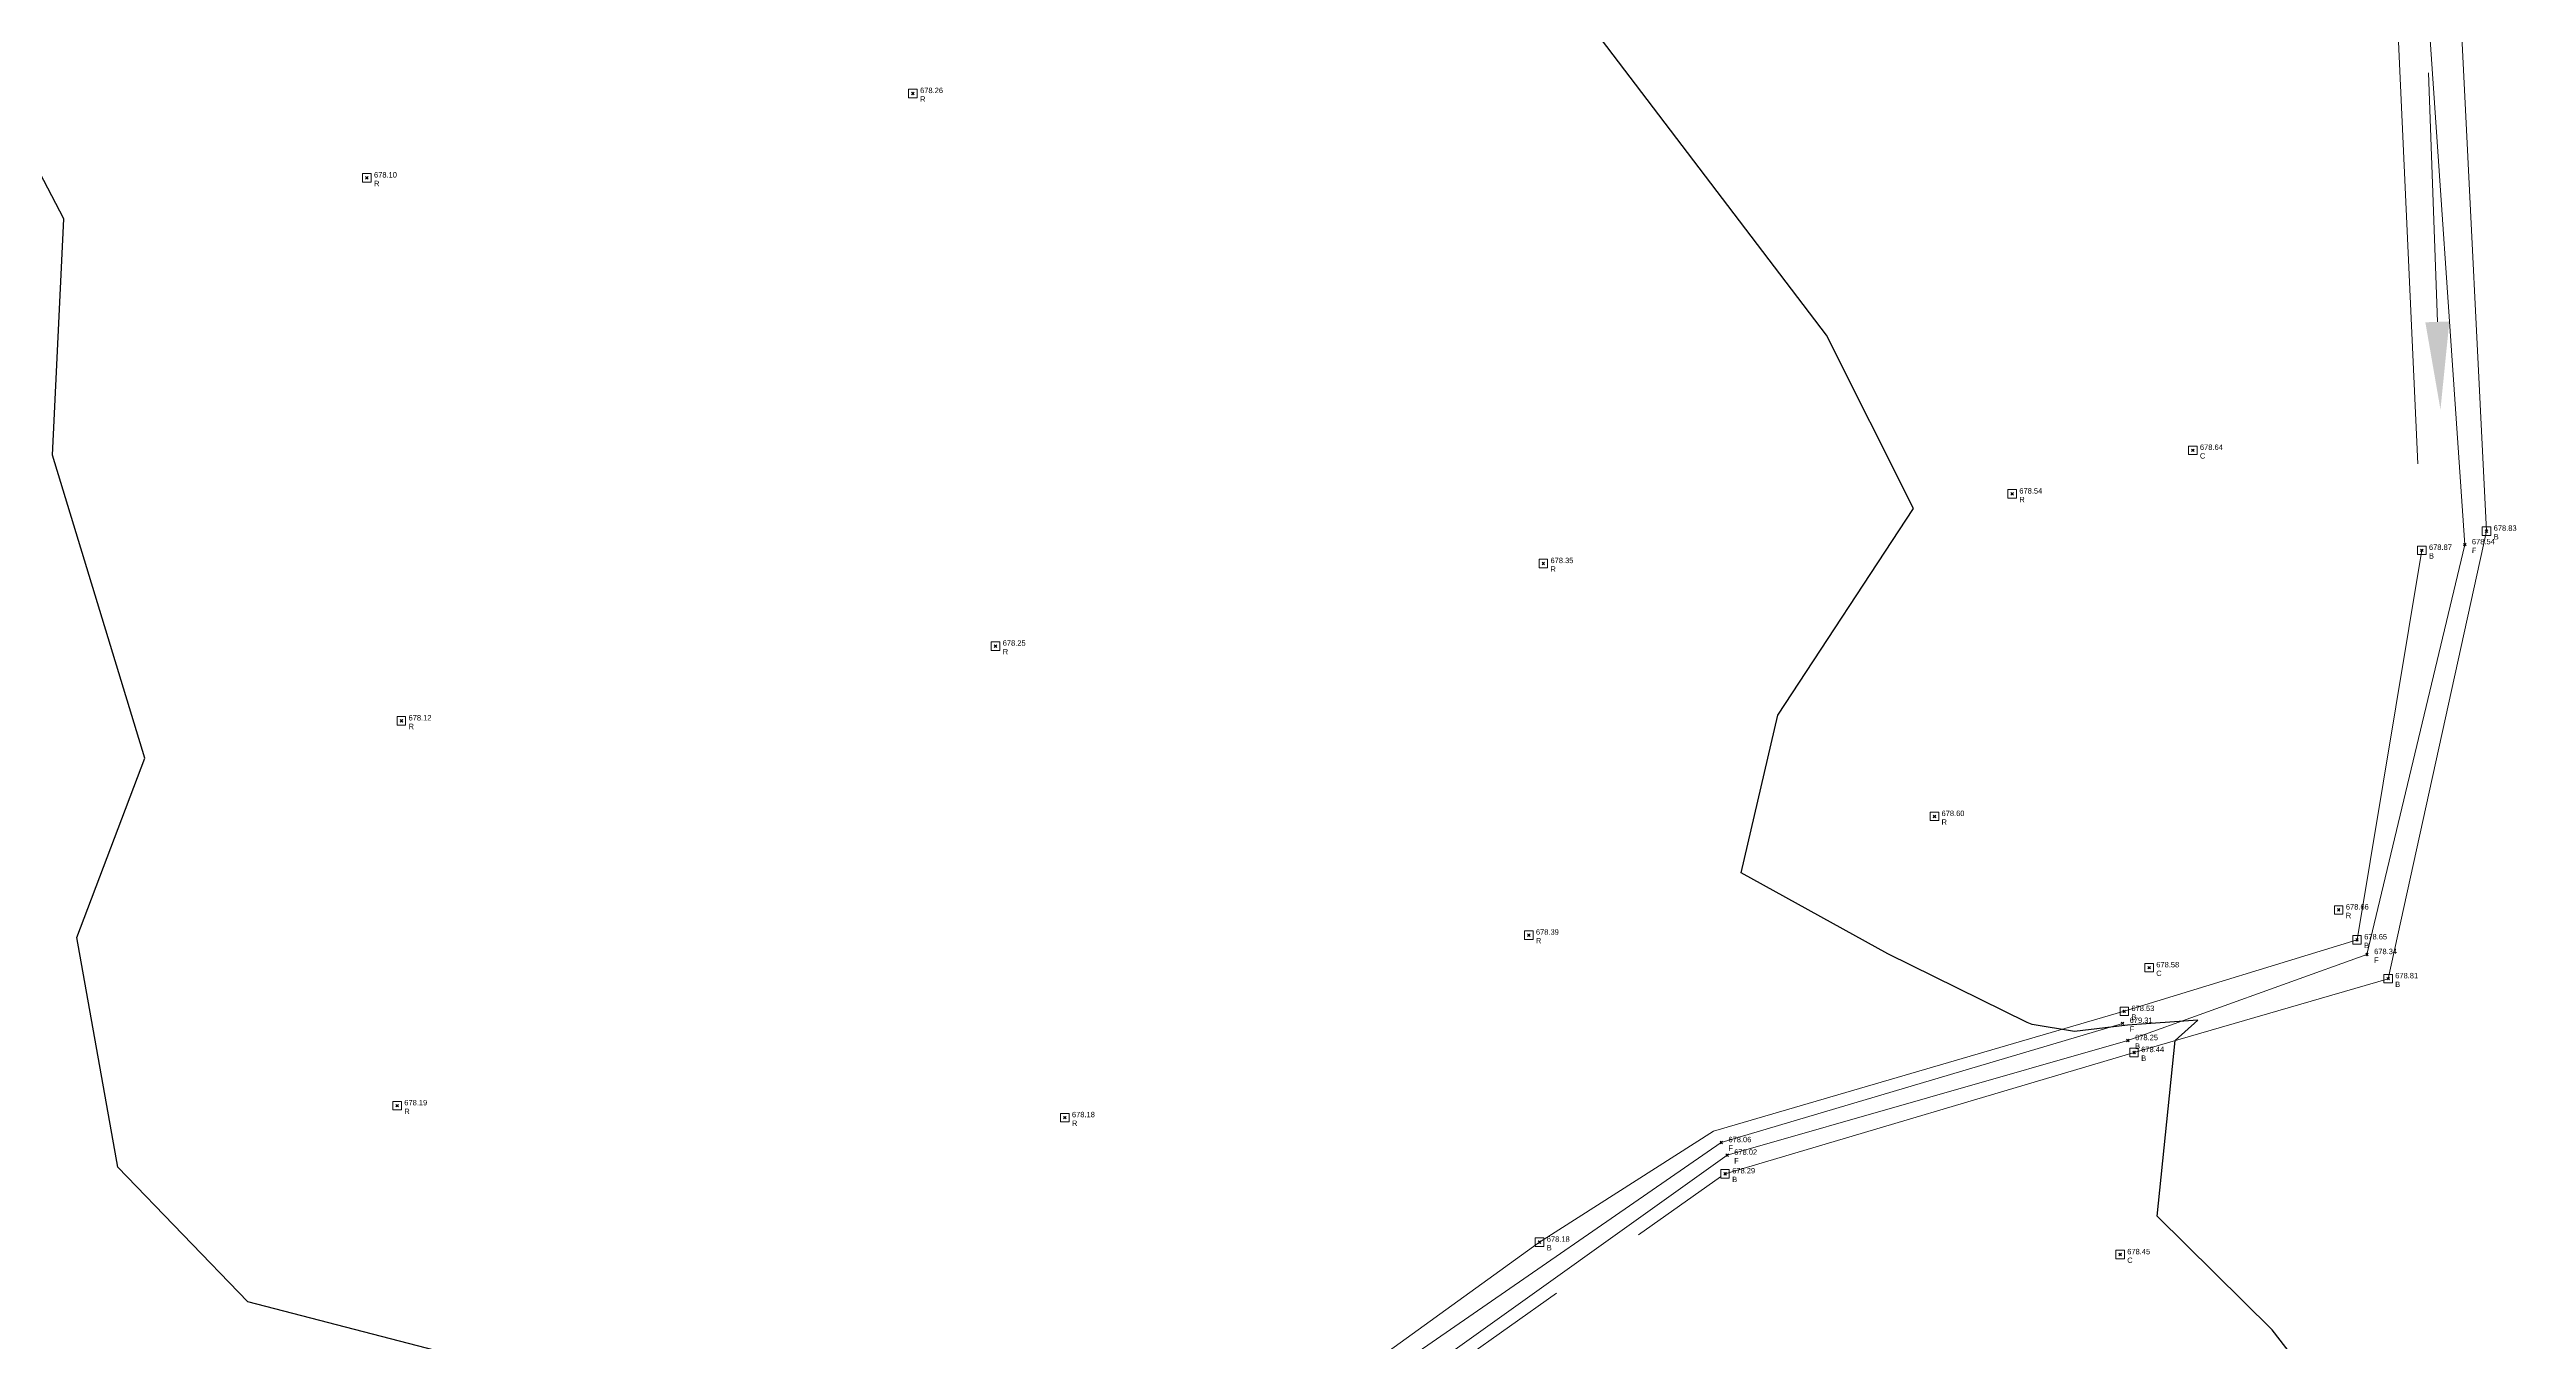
# Model space of a CAD drawing. Extents: x 350769 to 354978, y 6304672 to 6307963.
# Drawn here: x 352503.6 to 352561.6, y 6305539.5 to 6305569.8 of the extents above; entities that cross this region are included whole.
import ezdxf

# ---------------------------------------------------------------- set-up
doc = ezdxf.new("R2010")
doc.units = 0
doc.header["$PDMODE"] = 35
doc.header["$PDSIZE"] = 0.03
doc.linetypes.add('CONTINUOS', pattern=[0])
doc.linetypes.add('PHANTOM', pattern=[23.5, 11.75, -2.35, 2.35, -2.35, 2.35, -2.35])
doc.layers.get('0').update_dxf_attribs({"linetype": 'CONTINUOUS'})
doc.layers.get('Defpoints').update_dxf_attribs({"linetype": 'CONTINUOUS'})
for name, color, linetype in [('02_Geo ext_Acotamiento', 7, 'CONTINUOUS'), ('1-CANAL', 150, 'PHANTOM'), ('3-CANAL_FDO', 4, 'CONTINUOUS'), ('C-TINN', 5, 'CONTINUOUS'), ('C-TOPO-MINR', 8, 'CONTINUOUS'), ('V-NODE DIC 2005', 4, 'CONTINUOUS'), ('V-NODE-TEXT DIC 2005', 2, 'CONTINUOUS')]:
    doc.layers.add(name, color=color, linetype=linetype)
doc.layers.add('0_ASD_TOPOGRAFIA_ELEMENTOS', color=9, linetype='CONTINUOS', lineweight=5, true_color=0xbdbdbd)
doc.styles.add('ROMANS', font='romans.shx', dxfattribs={"width": 0.65})
doc.dimstyles.new('Principal', dxfattribs={"dimscale": 0, "dimtxt": 2, "dimasz": 2, "dimexe": 1, "dimexo": 1, "dimtad": 1, "dimrnd": 0.05, "dimzin": 1, "dimtxsty": 'ROMANS', "dimcen": 2.5, "dimclrt": 2, "dimaunit": 2, "dimadec": 0, "dimazin": 0, "dimtfac": 1, "dimtmove": 0, "dimatfit": 3, "dimfxl": 1, "dimfxlon": 1, "dimarcsym": 0})

# ---------------------------------------------------------------- blocks, each defined once
blk = doc.blocks.new('*D1236')
at = {"layer": '02_Geo ext_Acotamiento', "color": 0, "lineweight": -2, "transparency": 16777216}
blk.add_line((352474.045, 6305972.496), (352473.119, 6305978.179), dxfattribs=at)
at = {"layer": '02_Geo ext_Acotamiento', "color": 0, "transparency": 16777216}
blk.add_solid([(352473.283, 6305978.206), (352472.954, 6305978.153), (352472.958, 6305979.166)], dxfattribs=at)
at = {"layer": 'Defpoints', "color": 0, "transparency": 16777216}
for p in [(352472.958, 6305979.166), (352596.042, 6305224.025)]:
    blk.add_point(p, dxfattribs=at)
at = {"layer": '02_Geo ext_Acotamiento', "color": 2, "transparency": 16777216, "insert": (352474.582, 6305974.845), "char_height": 1, "attachment_point": 5, "rotation": 279.25748, "style": 'ROMANS'}
blk.add_mtext('R765,10', dxfattribs=at)
blk = doc.blocks.new('*U1327')
at = {"color": 0, "linetype": 'ByBlock', "lineweight": -2, "transparency": 16777216}
blk.add_point((0, 0), dxfattribs=at)
blk = doc.blocks.new('*U4308', base_point=(352538.544, 6305541.779))
at = {"layer": 'V-NODE-TEXT DIC 2005', "linetype": 'ByBlock', "char_height": 0.127}
for s, insert, attachment_point in [('678.18', (352538.711, 6305541.85), 4), ('B', (352538.711, 6305541.711), 1)]:
    blk.add_mtext(s, dxfattribs=dict(at, insert=insert, attachment_point=attachment_point))
blk = doc.blocks.new('*U4309', base_point=(352538.544, 6305541.779))
at = {"layer": 'V-NODE-TEXT DIC 2005', "color": 2, "lineweight": -2}
blk.add_blockref('*U4308', (352538.544, 6305541.779), dxfattribs=at)
blk = doc.blocks.new('*U4282', base_point=(352542.882, 6305543.379))
at = {"layer": 'V-NODE-TEXT DIC 2005', "linetype": 'ByBlock', "char_height": 0.127}
for s, insert, attachment_point in [('678.29', (352543.049, 6305543.45), 4), ('B', (352543.049, 6305543.311), 1)]:
    blk.add_mtext(s, dxfattribs=dict(at, insert=insert, attachment_point=attachment_point))
blk = doc.blocks.new('*U4283', base_point=(352542.882, 6305543.379))
at = {"layer": 'V-NODE-TEXT DIC 2005', "color": 2, "lineweight": -2}
blk.add_blockref('*U4282', (352542.882, 6305543.379), dxfattribs=at)
blk = doc.blocks.new('*U4280', base_point=(352552.222, 6305547.181))
at = {"layer": 'V-NODE-TEXT DIC 2005', "linetype": 'ByBlock', "char_height": 0.127}
for s, insert, attachment_point in [('678.53', (352552.389, 6305547.252), 4), ('B', (352552.389, 6305547.113), 1)]:
    blk.add_mtext(s, dxfattribs=dict(at, insert=insert, attachment_point=attachment_point))
blk = doc.blocks.new('*U4281', base_point=(352552.222, 6305547.181))
at = {"layer": 'V-NODE-TEXT DIC 2005', "color": 2, "lineweight": -2}
blk.add_blockref('*U4280', (352552.222, 6305547.181), dxfattribs=at)
blk = doc.blocks.new('*U4278', base_point=(352552.308, 6305546.498))
at = {"layer": 'V-NODE-TEXT DIC 2005', "linetype": 'ByBlock', "char_height": 0.127}
for s, insert, attachment_point in [('678.25', (352552.475, 6305546.569), 4), ('B', (352552.475, 6305546.43), 1)]:
    blk.add_mtext(s, dxfattribs=dict(at, insert=insert, attachment_point=attachment_point))
blk = doc.blocks.new('*U4279', base_point=(352552.308, 6305546.498))
at = {"layer": 'V-NODE-TEXT DIC 2005', "color": 2, "lineweight": -2}
blk.add_blockref('*U4278', (352552.308, 6305546.498), dxfattribs=at)
blk = doc.blocks.new('*U4276', base_point=(352552.451, 6305546.218))
at = {"layer": 'V-NODE-TEXT DIC 2005', "linetype": 'ByBlock', "char_height": 0.127}
for s, insert, attachment_point in [('678.44', (352552.618, 6305546.289), 4), ('B', (352552.618, 6305546.15), 1)]:
    blk.add_mtext(s, dxfattribs=dict(at, insert=insert, attachment_point=attachment_point))
blk = doc.blocks.new('*U4277', base_point=(352552.451, 6305546.218))
at = {"layer": 'V-NODE-TEXT DIC 2005', "color": 2, "lineweight": -2}
blk.add_blockref('*U4276', (352552.451, 6305546.218), dxfattribs=at)
blk = doc.blocks.new('*U4192', base_point=(352557.668, 6305548.857))
at = {"layer": 'V-NODE-TEXT DIC 2005', "linetype": 'ByBlock', "char_height": 0.127}
for s, insert, attachment_point in [('678.65', (352557.835, 6305548.928), 4), ('B', (352557.835, 6305548.789), 1)]:
    blk.add_mtext(s, dxfattribs=dict(at, insert=insert, attachment_point=attachment_point))
blk = doc.blocks.new('*U4193', base_point=(352557.668, 6305548.857))
at = {"layer": 'V-NODE-TEXT DIC 2005', "color": 2, "lineweight": -2}
blk.add_blockref('*U4192', (352557.668, 6305548.857), dxfattribs=at)
blk = doc.blocks.new('*U4190', base_point=(352559.183, 6305557.973))
at = {"layer": 'V-NODE-TEXT DIC 2005', "linetype": 'ByBlock', "char_height": 0.127}
for s, insert, attachment_point in [('678.87', (352559.35, 6305558.044), 4), ('B', (352559.35, 6305557.905), 1)]:
    blk.add_mtext(s, dxfattribs=dict(at, insert=insert, attachment_point=attachment_point))
blk = doc.blocks.new('*U4191', base_point=(352559.183, 6305557.973))
at = {"layer": 'V-NODE-TEXT DIC 2005', "color": 2, "lineweight": -2}
blk.add_blockref('*U4190', (352559.183, 6305557.973), dxfattribs=at)
blk = doc.blocks.new('*U4188', base_point=(352558.394, 6305547.946))
at = {"layer": 'V-NODE-TEXT DIC 2005', "linetype": 'ByBlock', "char_height": 0.127}
for s, insert, attachment_point in [('678.81', (352558.561, 6305548.017), 4), ('B', (352558.561, 6305547.878), 1)]:
    blk.add_mtext(s, dxfattribs=dict(at, insert=insert, attachment_point=attachment_point))
blk = doc.blocks.new('*U4189', base_point=(352558.394, 6305547.946))
at = {"layer": 'V-NODE-TEXT DIC 2005', "color": 2, "lineweight": -2}
blk.add_blockref('*U4188', (352558.394, 6305547.946), dxfattribs=at)
blk = doc.blocks.new('*U4186', base_point=(352560.697, 6305558.421))
at = {"layer": 'V-NODE-TEXT DIC 2005', "linetype": 'ByBlock', "char_height": 0.127}
for s, insert, attachment_point in [('678.83', (352560.864, 6305558.492), 4), ('B', (352560.864, 6305558.353), 1)]:
    blk.add_mtext(s, dxfattribs=dict(at, insert=insert, attachment_point=attachment_point))
blk = doc.blocks.new('*U4187', base_point=(352560.697, 6305558.421))
at = {"layer": 'V-NODE-TEXT DIC 2005', "color": 2, "lineweight": -2}
blk.add_blockref('*U4186', (352560.697, 6305558.421), dxfattribs=at)
blk = doc.blocks.new('*U4014', base_point=(352553.824, 6305560.313))
at = {"layer": 'V-NODE-TEXT DIC 2005', "linetype": 'ByBlock', "char_height": 0.127}
for s, insert, attachment_point in [('678.64', (352553.991, 6305560.384), 4), ('C', (352553.991, 6305560.245), 1)]:
    blk.add_mtext(s, dxfattribs=dict(at, insert=insert, attachment_point=attachment_point))
blk = doc.blocks.new('*U4015', base_point=(352553.824, 6305560.313))
at = {"layer": 'V-NODE-TEXT DIC 2005', "color": 2, "lineweight": -2}
blk.add_blockref('*U4014', (352553.824, 6305560.313), dxfattribs=at)
blk = doc.blocks.new('*U4004', base_point=(352552.804, 6305548.203))
at = {"layer": 'V-NODE-TEXT DIC 2005', "linetype": 'ByBlock', "char_height": 0.127}
for s, insert, attachment_point in [('678.58', (352552.971, 6305548.274), 4), ('C', (352552.971, 6305548.135), 1)]:
    blk.add_mtext(s, dxfattribs=dict(at, insert=insert, attachment_point=attachment_point))
blk = doc.blocks.new('*U4005', base_point=(352552.804, 6305548.203))
at = {"layer": 'V-NODE-TEXT DIC 2005', "color": 2, "lineweight": -2}
blk.add_blockref('*U4004', (352552.804, 6305548.203), dxfattribs=at)
blk = doc.blocks.new('*U3994', base_point=(352552.125, 6305541.487))
at = {"layer": 'V-NODE-TEXT DIC 2005', "linetype": 'ByBlock', "char_height": 0.127}
for s, insert, attachment_point in [('678.45', (352552.292, 6305541.558), 4), ('C', (352552.292, 6305541.419), 1)]:
    blk.add_mtext(s, dxfattribs=dict(at, insert=insert, attachment_point=attachment_point))
blk = doc.blocks.new('*U3995', base_point=(352552.125, 6305541.487))
at = {"layer": 'V-NODE-TEXT DIC 2005', "color": 2, "lineweight": -2}
blk.add_blockref('*U3994', (352552.125, 6305541.487), dxfattribs=at)
blk = doc.blocks.new('*U3672', base_point=(352542.794, 6305544.109))
at = {"layer": 'V-NODE-TEXT DIC 2005', "linetype": 'ByBlock', "char_height": 0.127}
for s, insert, attachment_point in [('678.06', (352542.961, 6305544.18), 4), ('F', (352542.961, 6305544.041), 1)]:
    blk.add_mtext(s, dxfattribs=dict(at, insert=insert, attachment_point=attachment_point))
blk = doc.blocks.new('*U3673', base_point=(352542.794, 6305544.109))
at = {"layer": 'V-NODE-TEXT DIC 2005', "color": 2, "lineweight": -2}
blk.add_blockref('*U3672', (352542.794, 6305544.109), dxfattribs=at)
blk = doc.blocks.new('*U3666', base_point=(352557.901, 6305548.512))
at = {"layer": 'V-NODE-TEXT DIC 2005', "linetype": 'ByBlock', "char_height": 0.127}
for s, insert, attachment_point in [('678.34', (352558.068, 6305548.583), 4), ('F', (352558.068, 6305548.444), 1)]:
    blk.add_mtext(s, dxfattribs=dict(at, insert=insert, attachment_point=attachment_point))
blk = doc.blocks.new('*U3667', base_point=(352557.901, 6305548.512))
at = {"layer": 'V-NODE-TEXT DIC 2005', "color": 2, "lineweight": -2}
blk.add_blockref('*U3666', (352557.901, 6305548.512), dxfattribs=at)
blk = doc.blocks.new('*U3662', base_point=(352542.929, 6305543.814))
at = {"layer": 'V-NODE-TEXT DIC 2005', "linetype": 'ByBlock', "char_height": 0.127}
for s, insert, attachment_point in [('678.02', (352543.096, 6305543.885), 4), ('F', (352543.096, 6305543.746), 1)]:
    blk.add_mtext(s, dxfattribs=dict(at, insert=insert, attachment_point=attachment_point))
blk = doc.blocks.new('*U3663', base_point=(352542.929, 6305543.814))
at = {"layer": 'V-NODE-TEXT DIC 2005', "color": 2, "lineweight": -2}
blk.add_blockref('*U3662', (352542.929, 6305543.814), dxfattribs=at)
blk = doc.blocks.new('*U3658', base_point=(352560.187, 6305558.104))
at = {"layer": 'V-NODE-TEXT DIC 2005', "linetype": 'ByBlock', "char_height": 0.127}
for s, insert, attachment_point in [('678.54', (352560.354, 6305558.175), 4), ('F', (352560.354, 6305558.036), 1)]:
    blk.add_mtext(s, dxfattribs=dict(at, insert=insert, attachment_point=attachment_point))
blk = doc.blocks.new('*U3659', base_point=(352560.187, 6305558.104))
at = {"layer": 'V-NODE-TEXT DIC 2005', "color": 2, "lineweight": -2}
blk.add_blockref('*U3658', (352560.187, 6305558.104), dxfattribs=at)
blk = doc.blocks.new('*U3644', base_point=(352552.181, 6305546.901))
at = {"layer": 'V-NODE-TEXT DIC 2005', "linetype": 'ByBlock', "char_height": 0.127}
for s, insert, attachment_point in [('679.31', (352552.348, 6305546.972), 4), ('F', (352552.348, 6305546.833), 1)]:
    blk.add_mtext(s, dxfattribs=dict(at, insert=insert, attachment_point=attachment_point))
blk = doc.blocks.new('*U3645', base_point=(352552.181, 6305546.901))
at = {"layer": 'V-NODE-TEXT DIC 2005', "color": 2, "lineweight": -2}
blk.add_blockref('*U3644', (352552.181, 6305546.901), dxfattribs=at)
blk = doc.blocks.new('*U2570', base_point=(352525.814, 6305555.729))
at = {"layer": 'V-NODE-TEXT DIC 2005', "linetype": 'ByBlock', "char_height": 0.127}
for s, insert, attachment_point in [('678.25', (352525.981, 6305555.8), 4), ('R', (352525.981, 6305555.661), 1)]:
    blk.add_mtext(s, dxfattribs=dict(at, insert=insert, attachment_point=attachment_point))
blk = doc.blocks.new('*U2571', base_point=(352525.814, 6305555.729))
at = {"layer": 'V-NODE-TEXT DIC 2005', "color": 2, "lineweight": -2}
blk.add_blockref('*U2570', (352525.814, 6305555.729), dxfattribs=at)
blk = doc.blocks.new('*U2560', base_point=(352511.913, 6305553.978))
at = {"layer": 'V-NODE-TEXT DIC 2005', "linetype": 'ByBlock', "char_height": 0.127}
for s, insert, attachment_point in [('678.12', (352512.08, 6305554.049), 4), ('R', (352512.08, 6305553.91), 1)]:
    blk.add_mtext(s, dxfattribs=dict(at, insert=insert, attachment_point=attachment_point))
blk = doc.blocks.new('*U2561', base_point=(352511.913, 6305553.978))
at = {"layer": 'V-NODE-TEXT DIC 2005', "color": 2, "lineweight": -2}
blk.add_blockref('*U2560', (352511.913, 6305553.978), dxfattribs=at)
blk = doc.blocks.new('*U2558', base_point=(352511.815, 6305544.97))
at = {"layer": 'V-NODE-TEXT DIC 2005', "linetype": 'ByBlock', "char_height": 0.127}
for s, insert, attachment_point in [('678.19', (352511.982, 6305545.041), 4), ('R', (352511.982, 6305544.902), 1)]:
    blk.add_mtext(s, dxfattribs=dict(at, insert=insert, attachment_point=attachment_point))
blk = doc.blocks.new('*U2559', base_point=(352511.815, 6305544.97))
at = {"layer": 'V-NODE-TEXT DIC 2005', "color": 2, "lineweight": -2}
blk.add_blockref('*U2558', (352511.815, 6305544.97), dxfattribs=at)
blk = doc.blocks.new('*U2554', base_point=(352527.435, 6305544.692))
at = {"layer": 'V-NODE-TEXT DIC 2005', "linetype": 'ByBlock', "char_height": 0.127}
for s, insert, attachment_point in [('678.18', (352527.602, 6305544.763), 4), ('R', (352527.602, 6305544.624), 1)]:
    blk.add_mtext(s, dxfattribs=dict(at, insert=insert, attachment_point=attachment_point))
blk = doc.blocks.new('*U2555', base_point=(352527.435, 6305544.692))
at = {"layer": 'V-NODE-TEXT DIC 2005', "color": 2, "lineweight": -2}
blk.add_blockref('*U2554', (352527.435, 6305544.692), dxfattribs=at)
blk = doc.blocks.new('*U2550', base_point=(352538.29, 6305548.966))
at = {"layer": 'V-NODE-TEXT DIC 2005', "linetype": 'ByBlock', "char_height": 0.127}
for s, insert, attachment_point in [('678.39', (352538.457, 6305549.037), 4), ('R', (352538.457, 6305548.898), 1)]:
    blk.add_mtext(s, dxfattribs=dict(at, insert=insert, attachment_point=attachment_point))
blk = doc.blocks.new('*U2551', base_point=(352538.29, 6305548.966))
at = {"layer": 'V-NODE-TEXT DIC 2005', "color": 2, "lineweight": -2}
blk.add_blockref('*U2550', (352538.29, 6305548.966), dxfattribs=at)
blk = doc.blocks.new('*U2546', base_point=(352538.63, 6305557.663))
at = {"layer": 'V-NODE-TEXT DIC 2005', "linetype": 'ByBlock', "char_height": 0.127}
for s, insert, attachment_point in [('678.35', (352538.797, 6305557.734), 4), ('R', (352538.797, 6305557.595), 1)]:
    blk.add_mtext(s, dxfattribs=dict(at, insert=insert, attachment_point=attachment_point))
blk = doc.blocks.new('*U2547', base_point=(352538.63, 6305557.663))
at = {"layer": 'V-NODE-TEXT DIC 2005', "color": 2, "lineweight": -2}
blk.add_blockref('*U2546', (352538.63, 6305557.663), dxfattribs=at)
blk = doc.blocks.new('*U2538', base_point=(352549.599, 6305559.292))
at = {"layer": 'V-NODE-TEXT DIC 2005', "linetype": 'ByBlock', "char_height": 0.127}
for s, insert, attachment_point in [('678.54', (352549.766, 6305559.363), 4), ('R', (352549.766, 6305559.224), 1)]:
    blk.add_mtext(s, dxfattribs=dict(at, insert=insert, attachment_point=attachment_point))
blk = doc.blocks.new('*U2539', base_point=(352549.599, 6305559.292))
at = {"layer": 'V-NODE-TEXT DIC 2005', "color": 2, "lineweight": -2}
blk.add_blockref('*U2538', (352549.599, 6305559.292), dxfattribs=at)
blk = doc.blocks.new('*U2502', base_point=(352547.779, 6305551.744))
at = {"layer": 'V-NODE-TEXT DIC 2005', "linetype": 'ByBlock', "char_height": 0.127}
for s, insert, attachment_point in [('678.60', (352547.946, 6305551.815), 4), ('R', (352547.946, 6305551.676), 1)]:
    blk.add_mtext(s, dxfattribs=dict(at, insert=insert, attachment_point=attachment_point))
blk = doc.blocks.new('*U2503', base_point=(352547.779, 6305551.744))
at = {"layer": 'V-NODE-TEXT DIC 2005', "color": 2, "lineweight": -2}
blk.add_blockref('*U2502', (352547.779, 6305551.744), dxfattribs=at)
blk = doc.blocks.new('*U2454', base_point=(352523.88, 6305568.663))
at = {"layer": 'V-NODE-TEXT DIC 2005', "linetype": 'ByBlock', "char_height": 0.127}
for s, insert, attachment_point in [('678.26', (352524.047, 6305568.734), 4), ('R', (352524.047, 6305568.595), 1)]:
    blk.add_mtext(s, dxfattribs=dict(at, insert=insert, attachment_point=attachment_point))
blk = doc.blocks.new('*U2455', base_point=(352523.88, 6305568.663))
at = {"layer": 'V-NODE-TEXT DIC 2005', "color": 2, "lineweight": -2}
blk.add_blockref('*U2454', (352523.88, 6305568.663), dxfattribs=at)
blk = doc.blocks.new('*U2444', base_point=(352511.105, 6305566.686))
at = {"layer": 'V-NODE-TEXT DIC 2005', "linetype": 'ByBlock', "char_height": 0.127}
for s, insert, attachment_point in [('678.10', (352511.272, 6305566.757), 4), ('R', (352511.272, 6305566.618), 1)]:
    blk.add_mtext(s, dxfattribs=dict(at, insert=insert, attachment_point=attachment_point))
blk = doc.blocks.new('*U2445', base_point=(352511.105, 6305566.686))
at = {"layer": 'V-NODE-TEXT DIC 2005', "color": 2, "lineweight": -2}
blk.add_blockref('*U2444', (352511.105, 6305566.686), dxfattribs=at)
blk = doc.blocks.new('*U2432', base_point=(352557.239, 6305549.556))
at = {"layer": 'V-NODE-TEXT DIC 2005', "linetype": 'ByBlock', "char_height": 0.127}
for s, insert, attachment_point in [('678.66', (352557.406, 6305549.627), 4), ('R', (352557.406, 6305549.488), 1)]:
    blk.add_mtext(s, dxfattribs=dict(at, insert=insert, attachment_point=attachment_point))
blk = doc.blocks.new('*U2433', base_point=(352557.239, 6305549.556))
at = {"layer": 'V-NODE-TEXT DIC 2005', "color": 2, "lineweight": -2}
blk.add_blockref('*U2432', (352557.239, 6305549.556), dxfattribs=at)
blk = doc.blocks.new('TOPOGRAFIA')
at = {"layer": '1-CANAL', "lineweight": 0, "true_color": 0xbdbdbd}
blk.add_hatch(color=9, dxfattribs=at).paths.add_polyline_path([(390559.206, 6302563.38), (390559.56, 6302561.337), (390559.768, 6302563.4)])
at = {"layer": '1-CANAL', "color": 9, "lineweight": 0, "true_color": 0xbdbdbd}
for p, q in [((390560.637, 6302558.492), (390559.963, 6302572.046)), ((390558.492, 6302571.802), (390559.124, 6302558.044)), ((390559.124, 6302558.044), (390557.608, 6302548.928)), ((390558.334, 6302548.017), (390560.637, 6302558.492)), ((390557.608, 6302548.928), (390552.163, 6302547.253)), ((390552.39, 6302546.289), (390558.334, 6302548.017)), ((390552.163, 6302547.253), (390542.554, 6302544.447)), ((390542.821, 6302543.451), (390552.39, 6302546.289)), ((390542.554, 6302544.447), (390538.483, 6302541.851)), ((390529.296, 6302533.865), (390542.821, 6302543.451)), ((390538.483, 6302541.851), (390528.36, 6302534.546))]:
    blk.add_line(p, q, dxfattribs=at)
at = {"layer": '1-CANAL', "color": 9, "lineweight": 0, "true_color": 0xbdbdbd, "flags": 128}
blk.add_lwpolyline([(390559.278, 6302569.222), (390559.487, 6302563.39)], dxfattribs=at)
at = {"layer": '3-CANAL_FDO', "color": 9, "lineweight": 0, "true_color": 0xbdbdbd}
for points in [[(390458.942, 6302583.051), (390462.552, 6302588.4), (390472.674, 6302590.078), (390485.774, 6302592.182), (390498.672, 6302593.961), (390510.638, 6302595.706), (390524.4, 6302598.148), (390538.331, 6302600.721), (390548.665, 6302597.963), (390554.057, 6302595.305), (390557.944, 6302595.294), (390557.744, 6302584.954), (390559.17, 6302572.158), (390560.127, 6302558.175), (390557.841, 6302548.583), (390552.248, 6302546.569), (390542.868, 6302543.886), (390529.055, 6302534.006)], [(390450.105, 6302509.078), (390450.027, 6302509.3), (390471.091, 6302514.53), (390489.174, 6302521.017), (390505.883, 6302526.331), (390524.097, 6302531.91), (390528.552, 6302534.386), (390542.733, 6302544.181), (390552.12, 6302546.972)]]:
    blk.add_lwpolyline(points, dxfattribs=at)
at = {"layer": 'C-TINN', "color": 9, "linetype": 'Continuous', "lineweight": 0, "true_color": 0xbdbdbd}
for points, elevation in [([(390523.721, 6302568.635), (390523.721, 6302568.835), (390523.921, 6302568.835), (390523.921, 6302568.635), (390523.721, 6302568.635)], 678.26), ([(390510.945, 6302566.66), (390510.945, 6302566.86), (390511.145, 6302566.86), (390511.145, 6302566.66), (390510.945, 6302566.66)], 678.1), ([(390553.665, 6302560.284), (390553.665, 6302560.484), (390553.865, 6302560.484), (390553.865, 6302560.284), (390553.665, 6302560.284)], 678.64), ([(390549.44, 6302559.264), (390549.44, 6302559.464), (390549.64, 6302559.464), (390549.64, 6302559.264), (390549.44, 6302559.264)], 678.54), ([(390560.537, 6302558.392), (390560.537, 6302558.592), (390560.737, 6302558.592), (390560.737, 6302558.392), (390560.537, 6302558.392)], 678.83), ([(390559.024, 6302557.944), (390559.024, 6302558.144), (390559.224, 6302558.144), (390559.224, 6302557.944), (390559.024, 6302557.944)], 678.87), ([(390538.471, 6302557.635), (390538.471, 6302557.835), (390538.671, 6302557.835), (390538.671, 6302557.635), (390538.471, 6302557.635)], 678.35), ([(390525.655, 6302555.702), (390525.655, 6302555.902), (390525.855, 6302555.902), (390525.855, 6302555.702), (390525.655, 6302555.702)], 678.25), ([(390511.753, 6302553.952), (390511.753, 6302554.152), (390511.953, 6302554.152), (390511.953, 6302553.952), (390511.753, 6302553.952)], 678.12), ([(390547.62, 6302551.716), (390547.62, 6302551.916), (390547.82, 6302551.916), (390547.82, 6302551.716), (390547.62, 6302551.716)], 678.6), ([(390557.079, 6302549.526), (390557.079, 6302549.726), (390557.279, 6302549.726), (390557.279, 6302549.526), (390557.079, 6302549.526)], 678.66), ([(390538.13, 6302548.938), (390538.13, 6302549.138), (390538.33, 6302549.138), (390538.33, 6302548.938), (390538.13, 6302548.938)], 678.39), ([(390557.508, 6302548.828), (390557.508, 6302549.028), (390557.708, 6302549.028), (390557.708, 6302548.828), (390557.508, 6302548.828)], 678.65), ([(390552.644, 6302548.174), (390552.644, 6302548.374), (390552.844, 6302548.374), (390552.844, 6302548.174), (390552.644, 6302548.174)], 678.58), ([(390558.234, 6302547.917), (390558.234, 6302548.117), (390558.434, 6302548.117), (390558.434, 6302547.917), (390558.234, 6302547.917)], 678.81), ([(390552.063, 6302547.153), (390552.063, 6302547.353), (390552.263, 6302547.353), (390552.263, 6302547.153), (390552.063, 6302547.153)], 678.53), ([(390552.29, 6302546.189), (390552.29, 6302546.389), (390552.49, 6302546.389), (390552.49, 6302546.189), (390552.29, 6302546.189)], 678.44), ([(390511.655, 6302544.944), (390511.655, 6302545.144), (390511.855, 6302545.144), (390511.855, 6302544.944), (390511.655, 6302544.944)], 678.19), ([(390527.274, 6302544.665), (390527.274, 6302544.865), (390527.474, 6302544.865), (390527.474, 6302544.665), (390527.274, 6302544.665)], 678.18), ([(390542.721, 6302543.351), (390542.721, 6302543.551), (390542.921, 6302543.551), (390542.921, 6302543.351), (390542.721, 6302543.351)], 678.29), ([(390538.383, 6302541.751), (390538.383, 6302541.951), (390538.583, 6302541.951), (390538.583, 6302541.751), (390538.383, 6302541.751)], 678.18), ([(390551.964, 6302541.459), (390551.964, 6302541.659), (390552.164, 6302541.659), (390552.164, 6302541.459), (390551.964, 6302541.459)], 678.45)]:
    blk.add_lwpolyline(points, dxfattribs=dict(at, elevation=elevation))
for p in [(390523.821, 6302568.735, 678.26), (390511.045, 6302566.76, 678.1), (390553.765, 6302560.384, 678.64), (390549.54, 6302559.364, 678.54), (390559.124, 6302558.044, 678.87), (390560.637, 6302558.492, 678.83), (390538.571, 6302557.735, 678.35), (390525.755, 6302555.802, 678.25), (390511.853, 6302554.052, 678.12), (390547.72, 6302551.816, 678.6), (390557.179, 6302549.626, 678.66), (390538.23, 6302549.038, 678.39), (390557.608, 6302548.928, 678.65), (390552.744, 6302548.274, 678.58), (390558.334, 6302548.017, 678.81), (390552.163, 6302547.253, 678.53), (390552.39, 6302546.289, 678.44), (390511.755, 6302545.044, 678.19), (390527.374, 6302544.765, 678.18), (390542.821, 6302543.451, 678.29), (390538.483, 6302541.851, 678.18), (390552.064, 6302541.559, 678.45)]:
    blk.add_point(p, dxfattribs=at)
at = {"layer": 'C-TOPO-MINR', "color": 9, "linetype": 'Continuous', "lineweight": -3, "true_color": 0xbdbdbd}
for points, elevation in [([(390559.854, 6302527.753), (390561.02, 6302528.881), (390559.922, 6302534.239), (390555.622, 6302539.798), (390552.935, 6302542.456), (390553.354, 6302546.569), (390553.881, 6302547.043), (390552.239, 6302546.931), (390550.995, 6302546.777), (390550.007, 6302546.943), (390549.892, 6302546.989), (390546.633, 6302548.596), (390543.201, 6302550.493), (390544.06, 6302554.183), (390547.23, 6302559.021), (390545.195, 6302563.076), (390539.386, 6302570.72)], 678.5), ([(390515.571, 6302538.56), (390508.258, 6302540.451), (390505.223, 6302543.605), (390504.261, 6302548.983), (390505.849, 6302553.181), (390503.69, 6302560.27), (390503.952, 6302565.799), (390498.023, 6302577.176)], 678)]:
    blk.add_lwpolyline(points, dxfattribs=dict(at, elevation=elevation))
at = {"layer": 'V-NODE DIC 2005', "color": 9, "lineweight": 0, "true_color": 0xbdbdbd, "rotation": 359.9963883938062}
for p in [(390523.822, 6302568.736), (390511.046, 6302566.76), (390553.765, 6302560.384), (390549.54, 6302559.363), (390559.124, 6302558.044), (390560.128, 6302558.175), (390560.638, 6302558.492), (390538.571, 6302557.735), (390525.755, 6302555.802), (390511.854, 6302554.052), (390547.72, 6302551.815), (390557.179, 6302549.627), (390538.23, 6302549.038), (390557.608, 6302548.928), (390552.744, 6302548.274), (390557.841, 6302548.583), (390558.334, 6302548.017), (390552.162, 6302547.252), (390552.121, 6302546.972), (390552.248, 6302546.569), (390552.391, 6302546.289), (390511.755, 6302545.044), (390527.375, 6302544.765), (390542.734, 6302544.181), (390542.869, 6302543.886), (390542.822, 6302543.451), (390538.484, 6302541.851), (390552.065, 6302541.558)]:
    blk.add_blockref('*U1327', p, dxfattribs=at)
at = {"layer": 'V-NODE-TEXT DIC 2005', "color": 9, "lineweight": 0, "true_color": 0xbdbdbd, "rotation": 359.9963883938062}
for name, p in [('*U2455', (390523.822, 6302568.736)), ('*U2445', (390511.046, 6302566.76)), ('*U4015', (390553.765, 6302560.384)), ('*U2539', (390549.54, 6302559.363)), ('*U4187', (390560.638, 6302558.492)), ('*U4191', (390559.124, 6302558.044)), ('*U3659', (390560.128, 6302558.175)), ('*U2547', (390538.571, 6302557.735)), ('*U2571', (390525.755, 6302555.802)), ('*U2561', (390511.854, 6302554.052)), ('*U2503', (390547.72, 6302551.815)), ('*U2433', (390557.179, 6302549.627)), ('*U2551', (390538.23, 6302549.038)), ('*U4193', (390557.608, 6302548.928)), ('*U4005', (390552.744, 6302548.274)), ('*U3667', (390557.841, 6302548.583)), ('*U4189', (390558.334, 6302548.017)), ('*U3645', (390552.121, 6302546.972)), ('*U4281', (390552.162, 6302547.252)), ('*U4279', (390552.248, 6302546.569)), ('*U4277', (390552.391, 6302546.289)), ('*U2559', (390511.755, 6302545.044)), ('*U2555', (390527.375, 6302544.765)), ('*U3673', (390542.734, 6302544.181)), ('*U4283', (390542.822, 6302543.451)), ('*U3663', (390542.869, 6302543.886)), ('*U4309', (390538.484, 6302541.851)), ('*U3995', (390552.065, 6302541.558))]:
    blk.add_blockref(name, p, dxfattribs=at)

msp = doc.modelspace()

# ---------------------------------------------------------------- dimensions: what is measured, and where the dimension line sits
at = {"layer": '02_Geo ext_Acotamiento'}
dim = msp.add_radius_dim(center=(352596.042, 6305224.025), mpoint=(352472.958, 6305979.166), dimstyle='Principal', override={"dimscale": 0, "dimaunit": 0, "dimfxl": 0.22, "dimarcsym": 1}, dxfattribs=at)
dim.commit()
dim.dimension.update_dxf_attribs({"geometry": '*D1236', "text_midpoint": (352473.686, 6305974.698), "dimtype": 164})

# ---------------------------------------------------------------- next in the draw order: block references
at = {"layer": '0_ASD_TOPOGRAFIA_ELEMENTOS', "color": 30, "true_color": 0xf26507}
msp.add_blockref('TOPOGRAFIA', (-38000, 3000), dxfattribs=at)

doc.saveas('drawing.dxf')
